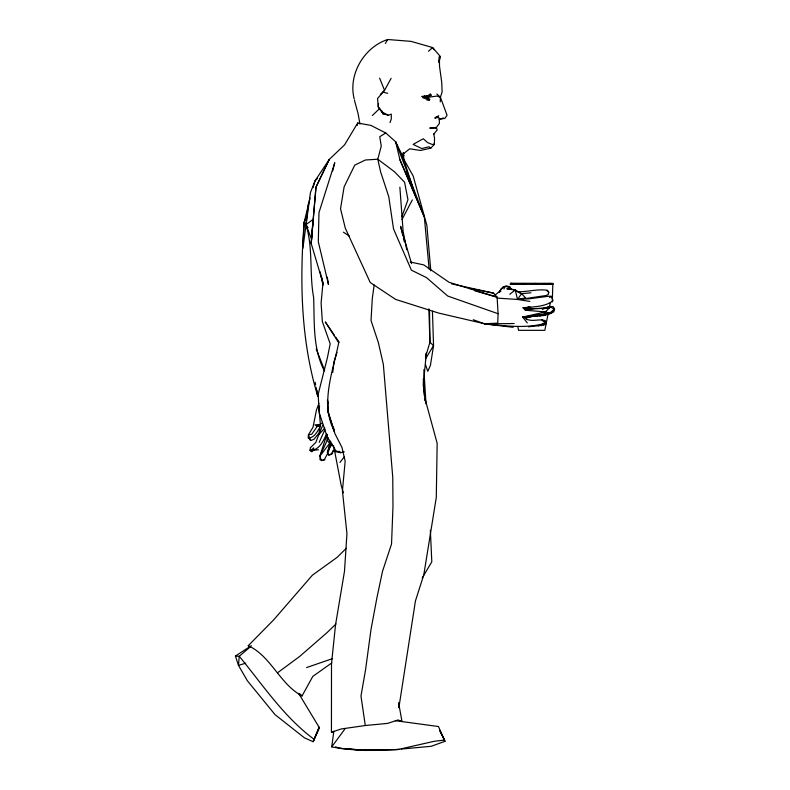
<?xml version="1.0" encoding="UTF-8"?>
<svg xmlns="http://www.w3.org/2000/svg" width="790" height="790" viewBox="0 0 790 790"><rect width="100%" height="100%" fill="white"/><g stroke="black" fill="none" stroke-linecap="round" stroke-linejoin="round"><path stroke-width="1.19" d="M423.252 379.082L424.349 395.869M403.729 160.469L403.7 153.27M440.277 101.89L440.405 97.21L442.124 91.926L441.738 82.387L439.517 66.251L439.408 56.485L438.885 61.353M319.674 432.406L315.793 442.449L310.194 447.969L310.668 450.705L311.853 451.771L313.63 450.162L313.709 447.881L310.668 450.705L309.364 450.103M545.939 322.271L541.18 325.668L545.702 324.127L545.939 322.271L544.784 320.503C538.257 318.429 530.485 323.041 524.669 317.61M451.623 283.857L493.543 293.12L497.117 297.198L498.075 313.719L497.74 323.15L484.517 323.762L438.717 313.087L395.612 299.4L370.243 282.524L345.289 228.162L340.539 208.728L344.134 186.815L354.74 165.159L365.405 159.985L377.798 159.234L394.487 171.746L404.589 182.243L407.956 199.692L401.814 216.845M552.309 301.908L552.832 283.472L510.498 283.432L510.31 284.242L553.109 284.242M310.026 198.073L304.14 222.346L302.866 248.337L310.47 192.474L315.052 180.811L329.223 159.481L344.568 144.866L357.702 122.993L370.875 125.403L385.787 132.987L395.691 141.844L402.88 156.667L414.829 193.994M305.542 219.067L304.14 222.346C299.696 280.559 300.644 339.907 317.778 396.205L316.01 387.228M378.459 103.47L378.262 106.976L382.923 113.721L388.305 115.231L391.287 114.116L391.287 118.984L390.033 122.657M324.394 370.905C312.544 348.183 314.588 322.251 313.63 297.435C309.166 273.192 313.314 248.366 305.947 224.587L313.057 219.442L311.201 243.478L322.952 283.018L323.001 285.101L320.167 271.869M311.467 239.024L305.947 224.587L308.347 203.83M328.275 409.645L327.988 412.044L334.466 431.547C319.772 403.107 332.965 371.794 338.713 342.741L325.292 321.925L334.338 335.108M332.738 372.475L334.042 361.692L336.965 352.459M328.512 451.712L330.131 441.008M398.94 749.285C376.583 751.152 353.821 751.004 331.721 746.886L333.834 731.165M374.184 285.002L372.297 298.383L371.033 320.503L378.311 342.406L383.348 364.457L392.758 477.308L392.976 506.439L391.544 543.984L382.518 571.318L376.83 598.237L370.935 629.887L365.592 669.624L360.971 695.99L365.286 725.516L387.544 723.413L398.111 719.957L402.001 721.507L398.604 702.794L398.822 707.721M324.848 428.071L318.795 434.589L320.394 424.447L318.963 408.331L319.624 406.05M398.97 707.109L415.431 600.973L423.825 574.686L436.287 497.463L437.166 443.309L425.178 399.325L423.233 385.076L426.363 353.1L425.514 356.369M357.297 125.403L357.702 122.993M548.151 313.65L544.833 330.329L518.586 330.329L517.875 326.754M549.573 306.5L550.284 302.925M308.406 437.472L310.618 440.504L313.936 439.359L318.666 433.532M332.669 170.976L334.753 162.74L318.972 212.579L318.311 241.74L328.452 284.43L327.287 277.162M320.483 457.015L319.832 459.365L321.579 460.58L324.897 459.829M333.192 450.29L332.165 453.825L328.768 455.01L327.623 453.924M313.047 187.714L315.052 180.811L317.59 178.293M425.425 357.278L429.918 342.297L429.523 309.522M438.756 62.568L440.534 56.692L432.584 47.548L411.037 41.366L387.702 39.5C364.012 47.203 347.847 74.744 354.246 99.076M504 289.002L504.652 286.968L507.565 286.326L509.777 286.572L510.478 288.202M326.704 434.994L319.772 456.353L321.579 460.58L324.404 459.494L328.018 452.798M330.812 441.64L327.386 452.127L328.768 455.01L330.763 454.517L334.486 449.471M326.616 433.69C323.525 440.8 319.466 449.856 310.668 450.705M318.933 403.384L316.444 410.079L313.008 427.252L308.406 434.796L308.258 438.085C314.301 437.867 316.928 432.091 319.683 427.637M328.245 438.104L319.772 456.353L329.568 443.378L327.406 440.297L326.971 434.52M251.299 645.736L235.41 656.036L238.481 665.397L247.369 680.763L275.048 714.644L304.407 737.801L313.136 741.711L319.13 727.313L298.63 693.353M318.795 434.589L322.814 425.198M331.336 443.318L327.386 452.127L331.998 443.98M319.19 442.331L324.927 429.622M548.329 293.031L548.734 292.201L547.598 290.315C537.635 288.686 527.276 292.083 517.282 291.717M328.403 438.272L327.406 440.297L327.119 434.944M401.992 219.482L412.331 199.939M391.119 78.299L384.562 90.366L377.561 98.503L378.262 106.976L382.883 112.476L388.305 115.231M346.316 548.27L337.103 557.375L312.396 575.179L273.834 619.686L248.258 645.687C271.118 656.154 279.877 684.308 302.066 695.931L312.781 676.418L331.8 662.909M385.362 43.46L387.702 39.5M422.225 577.994L431.804 561.828L430.353 530.268M425.603 358.709L433.552 345.576L432.446 311.26M497.117 298.106L517.519 299.45L529.567 298.758L548.951 296.191L551.292 296.319L553.069 300.674C545.07 307.113 532.974 306.737 523.049 307.784L525.389 310.223L526.742 308.051L528.935 306.935M530.929 292.804L521.558 293.712L517.519 299.45L529.843 301.415M331.721 746.886L344.865 729.042M339.957 462.456L344.47 456.581M543.846 325.095L545.376 323.228L544.784 320.503M401.784 155.067L409.714 148.806L420.497 150.456L430.757 148.165L434.352 144.471L434.54 138.092L433.72 133.984L433.522 134.478L437.166 129.945L436.455 127.733L429.78 128.099L436.1 127.812L439.438 123.349L439.24 119.3L438.628 117.364L436.12 117.127L435.004 117.977L438.628 117.364M527.305 322.903L522.634 317.096L543.461 315.546L550.669 313.433L554.185 309.275L549.949 306.481L542.829 308.416L526.96 308.91L525.389 310.223L545.367 311.932L550.669 313.433L553.77 311.902L554.59 309.078L553.237 306.658L549.949 306.481L542.394 309.344M428.921 95.63L427.39 97.367L426.007 97.338L429.138 100.142L429.829 99.352L427.39 97.367L431.103 95.156L430.451 93.882L427.607 96.054L422.996 97.693L429.138 100.142M552.151 284.242L552.832 283.472L510.498 283.432L510.814 284.242M422.996 97.693L424.586 96.005M525.389 310.223L534.346 308.604L549.228 308.051L545.367 311.932L522.634 317.096L525.854 317.689L549.514 313.334L554.185 309.275M335.977 623.952L327.169 632.514L299.785 656.342L277.478 672.843M380.355 94.454L384.562 90.366L379.615 78.141M372.376 115.498L379.635 108.556M421.663 96.499L428.19 95.531L428.743 96.015L426.007 97.338M428.486 51.241L432.584 47.548L434.125 49.73M250.43 646.694L239.261 656.283L235.41 656.036M495.054 295.055L500.021 291.016L500.821 291.707M509.787 294.295L515.238 289.95L521.558 293.712L525.646 297.889L517.519 299.45L515.238 289.95L509.827 288.863M310.618 440.504L308.406 434.796L311.744 434.214L317.234 426.412L322.29 422.986M427.054 100.172L428.506 99.106L427.39 97.367L437.048 96.064L440.405 97.21L447.081 115.291L444.849 118.391L439.24 119.3L443.397 117.977M549.593 297.563L551.292 296.319M510.31 284.242L511.476 283.452L512.73 283.946M526.209 298.462L546.196 295.509L548.388 294.285L548.734 292.201L546.591 290.444M385.787 132.987L379.743 136.7L381.254 146.081L377.798 159.234L380.592 171.795L388.759 196.651L393.519 228.912L411.393 270.16L426.531 277.636L447.733 296.033L498.075 313.719M435.004 117.977L438.687 115.725M541.91 319.999L542.424 319.733M504.652 286.968L501.107 288.785L499.24 292.201L502.875 287.017L506.459 285.792M512.73 284.242L514.27 283.482L515.949 284.242M525.251 308.604L529.162 306.757M528.461 326.774L538.513 325.776L545.376 323.228L545.702 324.127M528.006 307.587L523.049 307.784L530.752 307.33M543.461 315.546L549.514 313.334L522.634 317.096M439.694 730.315L445.007 741.297L431.251 746.293L401.33 749.058M306.579 667.56L332.62 658.603M328.225 403.7L327.445 400.165L328.285 412.499L334.95 433.671L341.981 447.476L345.171 461.172L342.425 490.778L346.938 533.685L344.499 571.219L335.493 625.157L331.504 663.827L331.435 732.251L341.082 728.992L365.286 725.516M541.634 284.242L543.984 283.472L546.206 284.242L549.455 283.432L549.791 284.242M245.68 663.205L238.481 665.397L239.261 656.283C262.863 684.979 283.847 716.955 314.144 739.351M533.497 283.975L535.274 283.432L537.17 283.975M520.235 284.242L522.664 283.521L525.311 284.242M522.664 283.985L524.402 283.472L526.16 283.985M544.063 283.985L545.811 283.472M539.58 315.951L549.514 313.334M427.607 96.054L431.103 95.156M344.252 451.841L340.707 452.68L334.723 451.485L333.41 445.491M530.811 284.242L534.119 283.482L536.38 284.242M534.682 316.306L543.915 314.42M538.513 325.776L541.189 325.312M487.005 323.515L484.655 323.9L473.279 319.723M546.72 283.857L549.455 283.432M548.418 313.758L550.669 313.433M538.099 315.21L541.663 314.746M526.634 309.097L529.962 308.663M331.435 732.251L333.518 732.054M320.394 424.447L314.993 424.872L317.234 426.412L320.157 426.264M313.63 450.162L318.548 449.796M542.829 308.416L549.228 308.051M528.135 316.928L530.278 316.849M514.191 323.515L484.655 323.9L513.125 327.307M335.592 746.836L339.414 748.367L356.675 749.7L397.35 749.67L434.411 741.247L444.444 740.112L438.46 726.524L395.306 720.678M339.414 748.367L341.754 748.446M381.679 110.758L382.923 113.721L385.313 113.839M517.549 283.817L510.498 283.432L513.52 283.808M494.441 324.631L484.655 323.9C504.711 325.648 525.824 328.907 545.376 323.228L542.621 320.799M356.675 749.7L366.234 750.5L345.25 748.564M507.664 288.883L515.238 289.95L516.601 291.125M469.724 288.38L493.543 293.12M410.257 262.023L423.756 264.897L449.056 282.277L497.117 297.198L474.899 290.839M382.913 92.193L387.732 93.299M506.657 288.725L508.622 289.249L507.565 286.326L511.96 289.663M518.358 292.211L521.558 293.712M343.413 232.171L349.289 236.072M525.597 318.38L527.345 319.693M402.061 154.188L403.838 155.551M549.949 306.481L550.857 307.182M430.757 148.165L429.059 146.792L421.732 148.54L413.111 144.382L423.272 138.744L427.706 142.664L432.209 144.442L434.352 144.471L433.987 143.948M435.576 127.348L436.1 127.812M551.726 283.462L552.615 284.242M436.801 93.971L440.405 97.21M299.795 693.867L302.066 695.931M339.088 451.179L340.707 452.68L335.819 450.735L327.139 436.643L319.219 412.785L318.153 394.407L327.495 357.307L330.181 343.818L322.35 321.609L321.105 303.084L322.952 283.018L321.629 277.152M248.258 645.687L249.838 647.415M402.88 156.667L401.379 154.949L413.15 175.923L426.876 225.377L430.797 270.802M304.14 222.346L307.883 227.639M335.72 337.142L339.196 342.218M305.947 224.587L307.754 227.777M439.704 730.315L445.007 741.297M525.854 317.689L526.328 318.696M399.938 159.768L424.319 216.924L395.691 141.844L399.938 159.768L424.319 216.924L429.138 269.123M406.495 170.986L409.615 178.905M316.217 348.943L324.651 370.49M425.573 364.842L427.795 371.33L430.422 365.375L433.552 345.576L429.918 342.297L428.861 308.86M395.691 141.844L397.212 146.515M343.433 492.802L341.27 485.83L334.723 451.485M411.55 263.593L400.56 226.305L402.851 235.766M354.434 100.281L358.107 113.691L359.944 124.148M526.742 308.051L526.96 308.91M403.413 238.126L404.273 241.681M333.429 427.272L334.209 430.807M406.732 249.709L403.137 231.589L399.868 187.171M316.79 390.221L317.778 396.205M315.23 382.39L315.615 384.809M329.568 443.378L329.795 445.461M424.595 398.269L424.842 400.668M313.057 219.442L313.235 221.802M423.855 369.671L426.007 403.888M382.883 112.476L382.923 113.721M403.295 152.45L403.305 159.669M313.897 211.167L311.201 243.478L315.99 187.131L329.223 159.481L315.99 187.131L313.897 211.167M319.13 727.313L313.136 741.711L319.308 728.192L319.13 727.313"/></g></svg>
